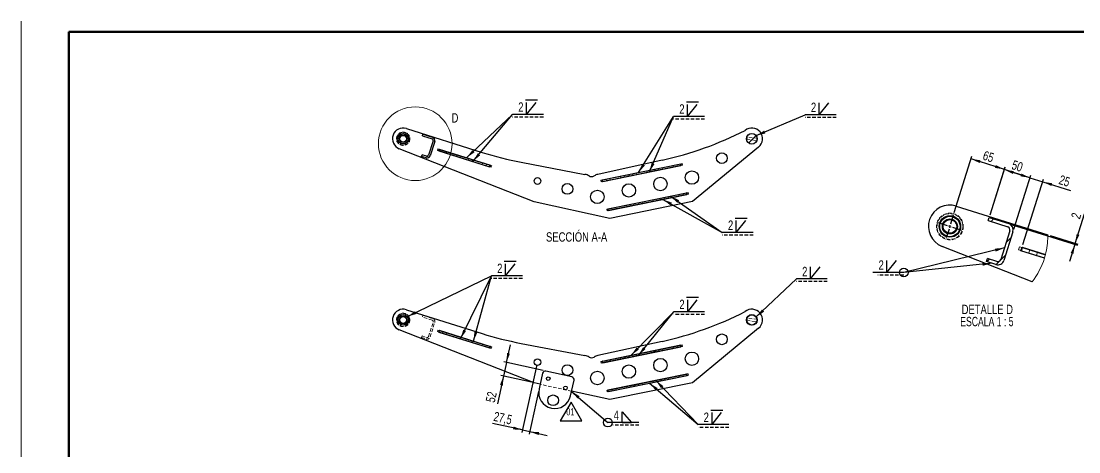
# Model space of a CAD drawing. Header units: millimetres. Extents: x 0 to 1847, y 0 to 674.
# Drawn here: x 0 to 394.4, y 259.4 to 420 of the extents above; entities that cross this region are included whole.
import ezdxf

# ---------------------------------------------------------------- set-up
doc = ezdxf.new("R2010")
doc.units = ezdxf.units.MM
doc.linetypes.add('HIDDEN', pattern=[1.905, 1.27, -0.635])
doc.layers.add('FORMATO', color=7, linetype='Continuous')
doc.styles.add('SLDTEXTSTYLE0', font='TXT', dxfattribs={"width": 0.75})
doc.styles.add('SLDTEXTSTYLE2', font='TXT', dxfattribs={"width": 0.6875})
doc.dimstyles.new('SLDDIMSTYLE1', dxfattribs={"dimtxt": 3.5, "dimasz": 3.5, "dimexe": 0, "dimexo": 0.0625, "dimgap": 0.875, "dimtad": 1, "dimdec": 1, "dimlfac": 10, "dimrnd": 1e-09, "dimzin": 12, "dimdsep": 46, "dimtxsty": 'SLDTEXTSTYLE0', "dimsah": 1, "dimcen": 0.09, "dimadec": 0, "dimazin": 3, "dimtfac": 1, "dimtdec": 1, "dimtmove": 0, "dimatfit": 0, "dimfxl": 1, "dimfrac": 2, "dimtolj": 1, "dimtzin": 12, "dimarcsym": 0})
doc.dimstyles.new('SLDDIMSTYLE2', dxfattribs={"dimtxt": 0.18, "dimasz": 3.5, "dimexe": 0, "dimexo": 0.0625, "dimgap": 0, "dimtad": 0, "dimtih": 1, "dimtoh": 1, "dimdec": 0, "dimrnd": 1e-09, "dimzin": 0, "dimdsep": 46, "dimtxsty": 'Standard', "dimsah": 1, "dimcen": 0.09, "dimadec": 0, "dimazin": 0, "dimtfac": 3.5, "dimtdec": 0, "dimtofl": 0, "dimtmove": 0, "dimatfit": 3, "dimfxl": 1, "dimfrac": 2, "dimtolj": 1, "dimtzin": 0, "dimarcsym": 0})
doc.dimstyles.new('SLDDIMSTYLE3', dxfattribs={"dimtxt": 3.5, "dimasz": 3.5, "dimexe": 0, "dimexo": 0.0625, "dimgap": 0.875, "dimtad": 1, "dimdec": 1, "dimlfac": 5, "dimrnd": 1e-09, "dimzin": 12, "dimdsep": 46, "dimtxsty": 'SLDTEXTSTYLE0', "dimsah": 1, "dimcen": 0.09, "dimadec": 0, "dimazin": 3, "dimtfac": 1, "dimtdec": 1, "dimtmove": 0, "dimatfit": 0, "dimfxl": 1, "dimfrac": 2, "dimtolj": 1, "dimtzin": 12, "dimarcsym": 0})
doc.dimstyles.new('SLDDIMSTYLE4', dxfattribs={"dimtxt": 3.5, "dimasz": 3.5, "dimexe": 0, "dimexo": 0.0625, "dimgap": 0.875, "dimtad": 1, "dimdec": 1, "dimlfac": 5, "dimrnd": 1e-09, "dimzin": 12, "dimdsep": 46, "dimtxsty": 'SLDTEXTSTYLE0', "dimsah": 1, "dimcen": 0.09, "dimadec": 0, "dimazin": 3, "dimtfac": 1, "dimtdec": 1, "dimtofl": 0, "dimtmove": 0, "dimatfit": 3, "dimfxl": 1, "dimfrac": 2, "dimtolj": 1, "dimtzin": 12, "dimarcsym": 0})
pattern_1 = [(45, (0, 0), (-13.4704, 13.4704), []), (45, (4.49, 0), (-13.4704, 13.4704), []), (45, (8.98, 0), (-13.4704, 13.4704), []), (45, (13.47, 0), (-13.4704, 13.4704), [])]

# ---------------------------------------------------------------- blocks, each defined once
blk = doc.blocks.new('SW_NOTE_0')
at = {"layer": 'FORMATO', "color": 0, "insert": (0, 17.1), "char_height": 13.23, "attachment_point": 1, "style": 'SLDTEXTSTYLE0'}
blk.add_mtext('01', dxfattribs=at)
blk = doc.blocks.new('Simbolo rev1')
at = {"layer": 'FORMATO'}
for p, q in [((201.4, 1620.3), (181.4, 1585.7)), ((221.4, 1585.7), (201.4, 1620.3)), ((181.4, 1585.7), (221.4, 1585.7))]:
    blk.add_line(p, q, dxfattribs=at)
at = {"layer": 'FORMATO', "color": 7}
blk.add_blockref('SW_NOTE_0', (192.6, 1591.9), dxfattribs=at)
blk = doc.blocks.new('_D_3')
at = {"layer": 'FORMATO', "color": 7, "transparency": 16777216}
for p, q in [((192.3, 291.84), (186.71, 266.54)), ((192.91, 281.85), (189.4, 265.95)), ((186.93, 267.52), (175.69, 270)), ((186.93, 267.52), (189.61, 266.93)), ((189.61, 266.93), (196.19, 265.47))]:
    blk.add_line(p, q, dxfattribs=at)
for points in [[(186.93, 267.52), (183.63, 268.8), (183.39, 267.75)], [(189.61, 266.93), (192.92, 265.64), (193.15, 266.7)]]:
    blk.add_solid(points, dxfattribs=at)
at = {"layer": 'FORMATO', "color": 7, "transparency": 16777216, "insert": (176.66, 274.41), "char_height": 3.5, "attachment_point": 1, "rotation": 347.5395, "style": 'SLDTEXTSTYLE0'}
blk.add_mtext('27,5', dxfattribs=at)
blk = doc.blocks.new('_D_4')
at = {"layer": 'FORMATO', "color": 7, "transparency": 16777216}
for p, q in [((180.94, 292.68), (182.4, 299.26)), ((180.94, 292.68), (179.82, 287.61)), ((194.64, 289.66), (179.97, 292.9)), ((179.82, 287.61), (177.55, 277.32)), ((190.25, 285.3), (178.85, 287.82))]:
    blk.add_line(p, q, dxfattribs=at)
for points in [[(180.94, 292.68), (182.23, 295.99), (181.17, 296.22)], [(179.82, 287.61), (178.54, 284.3), (179.59, 284.07)]]:
    blk.add_solid(points, dxfattribs=at)
at = {"layer": 'FORMATO', "color": 7, "transparency": 16777216, "insert": (173.14, 278.3), "char_height": 3.5, "attachment_point": 1, "rotation": 77.5395, "style": 'SLDTEXTSTYLE0'}
blk.add_mtext('52', dxfattribs=at)
blk = doc.blocks.new('SW_SYMBOL_WELD_BUSB')
at = {"layer": 'FORMATO', "color": 0}
for q in [(200, 1000), (1000, 1000)]:
    blk.add_line((200, 0), q, dxfattribs=at)
blk = doc.blocks.new('SW_SYMBOL_WLDSI_FLT')
at = {"layer": 'FORMATO', "color": 0}
blk.add_line((0, 0), (1000, 0), dxfattribs=at)
blk = doc.blocks.new('SW_WELDSYMBOL_4')
at = {"layer": 'FORMATO', "color": 0}
blk.add_line((11.51, 0), (0, 0), dxfattribs=at)
at = {"layer": 'FORMATO', "color": 0, "linetype": 'HIDDEN'}
blk.add_line((11.51, -1), (0, -1), dxfattribs=at)
at = {"layer": 'FORMATO', "color": 0, "xscale": 0.004470703125, "yscale": 0.004470703125, "zscale": 0.004470703125}
for name, p in [('SW_SYMBOL_WLDSI_FLT', (4.78, 5.4)), ('SW_SYMBOL_WELD_BUSB', (4.33, 0))]:
    blk.add_blockref(name, p, dxfattribs=at)
at = {"layer": 'FORMATO', "color": 0, "insert": (2.12, 4.51), "char_height": 3.5, "attachment_point": 1, "style": 'SLDTEXTSTYLE0'}
blk.add_mtext('2', dxfattribs=at)
blk = doc.blocks.new('SW_WELDSYMBOL_5')
at = {"layer": 'FORMATO', "color": 0}
blk.add_line((11.51, 0), (0, 0), dxfattribs=at)
at = {"layer": 'FORMATO', "color": 0, "linetype": 'HIDDEN'}
blk.add_line((11.51, -1), (0, -1), dxfattribs=at)
at = {"layer": 'FORMATO', "color": 0, "xscale": 0.004470703125, "yscale": 0.004470703125, "zscale": 0.004470703125}
for name, p in [('SW_SYMBOL_WLDSI_FLT', (4.78, 5.4)), ('SW_SYMBOL_WELD_BUSB', (4.33, 0))]:
    blk.add_blockref(name, p, dxfattribs=at)
at = {"layer": 'FORMATO', "color": 0, "insert": (2.12, 4.51), "char_height": 3.5, "attachment_point": 1, "style": 'SLDTEXTSTYLE0'}
blk.add_mtext('2', dxfattribs=at)
blk = doc.blocks.new('SW_WELDSYMBOL_6')
at = {"layer": 'FORMATO', "color": 0}
blk.add_line((11.51, 0), (0, 0), dxfattribs=at)
at = {"layer": 'FORMATO', "color": 0, "linetype": 'HIDDEN'}
blk.add_line((11.51, -1), (0, -1), dxfattribs=at)
at = {"layer": 'FORMATO', "color": 0, "xscale": 0.004470703125, "yscale": 0.004470703125, "zscale": 0.004470703125}
for name, p in [('SW_SYMBOL_WLDSI_FLT', (4.78, 5.4)), ('SW_SYMBOL_WELD_BUSB', (4.33, 0))]:
    blk.add_blockref(name, p, dxfattribs=at)
at = {"layer": 'FORMATO', "color": 0, "insert": (2.12, 4.51), "char_height": 3.5, "attachment_point": 1, "style": 'SLDTEXTSTYLE0'}
blk.add_mtext('2', dxfattribs=at)
blk = doc.blocks.new('SW_WELDSYMBOL_7')
at = {"layer": 'FORMATO', "color": 0}
blk.add_line((11.51, 0), (0, 0), dxfattribs=at)
at = {"layer": 'FORMATO', "color": 0, "linetype": 'HIDDEN'}
blk.add_line((11.51, -1), (0, -1), dxfattribs=at)
at = {"layer": 'FORMATO', "color": 0, "xscale": 0.004470703125, "yscale": 0.004470703125, "zscale": 0.004470703125}
blk.add_blockref('SW_SYMBOL_WELD_BUSB', (4.33, 0), dxfattribs=at)
at = {"layer": 'FORMATO', "color": 0, "insert": (2.12, 4.51), "char_height": 3.5, "attachment_point": 1, "style": 'SLDTEXTSTYLE0'}
blk.add_mtext('2', dxfattribs=at)
blk = doc.blocks.new('SW_SYMBOL_WELD_FILL')
at = {"layer": 'FORMATO', "color": 0}
for p, q in [((100, 0), (100, 900)), ((100, 900), (900, 0)), ((100, 0), (900, 0))]:
    blk.add_line(p, q, dxfattribs=at)
blk = doc.blocks.new('SW_WELDSYMBOL_8')
at = {"layer": 'FORMATO', "color": 0}
blk.add_line((11.51, 0), (0, 0), dxfattribs=at)
at = {"layer": 'FORMATO', "color": 0, "linetype": 'HIDDEN'}
blk.add_line((11.51, -1), (1.8, -1), dxfattribs=at)
at = {"layer": 'FORMATO', "color": 0}
blk.add_circle((0, 0), 1.62, dxfattribs=at)
at = {"layer": 'FORMATO', "color": 0, "xscale": 0.004470703125, "yscale": 0.004470703125, "zscale": 0.004470703125}
blk.add_blockref('SW_SYMBOL_WELD_FILL', (4.78, 0), dxfattribs=at)
at = {"layer": 'FORMATO', "color": 0, "insert": (2.12, 4.51), "char_height": 3.5, "attachment_point": 1, "style": 'SLDTEXTSTYLE0'}
blk.add_mtext('4', dxfattribs=at)
blk = doc.blocks.new('SW_WELDSYMBOL_13')
at = {"layer": 'FORMATO', "color": 0}
blk.add_line((11.51, 0), (0, 0), dxfattribs=at)
at = {"layer": 'FORMATO', "color": 0, "linetype": 'HIDDEN'}
blk.add_line((11.51, -1), (0, -1), dxfattribs=at)
at = {"layer": 'FORMATO', "color": 0, "xscale": 0.004470703125, "yscale": 0.004470703125, "zscale": 0.004470703125}
for name, p in [('SW_SYMBOL_WLDSI_FLT', (4.78, 5.4)), ('SW_SYMBOL_WELD_BUSB', (4.33, 0))]:
    blk.add_blockref(name, p, dxfattribs=at)
at = {"layer": 'FORMATO', "color": 0, "insert": (2.12, 4.51), "char_height": 3.5, "attachment_point": 1, "style": 'SLDTEXTSTYLE0'}
blk.add_mtext('2', dxfattribs=at)
blk = doc.blocks.new('SW_WELDSYMBOL_14')
at = {"layer": 'FORMATO', "color": 0}
blk.add_line((11.51, 0), (0, 0), dxfattribs=at)
at = {"layer": 'FORMATO', "color": 0, "linetype": 'HIDDEN'}
blk.add_line((11.51, -1), (0, -1), dxfattribs=at)
at = {"layer": 'FORMATO', "color": 0, "xscale": 0.004470703125, "yscale": 0.004470703125, "zscale": 0.004470703125}
for name, p in [('SW_SYMBOL_WLDSI_FLT', (4.78, 5.4)), ('SW_SYMBOL_WELD_BUSB', (4.33, 0))]:
    blk.add_blockref(name, p, dxfattribs=at)
at = {"layer": 'FORMATO', "color": 0, "insert": (2.12, 4.51), "char_height": 3.5, "attachment_point": 1, "style": 'SLDTEXTSTYLE0'}
blk.add_mtext('2', dxfattribs=at)
blk = doc.blocks.new('SW_WELDSYMBOL_15')
at = {"layer": 'FORMATO', "color": 0}
blk.add_line((11.51, 0), (0, 0), dxfattribs=at)
at = {"layer": 'FORMATO', "color": 0, "linetype": 'HIDDEN'}
blk.add_line((11.51, -1), (0, -1), dxfattribs=at)
at = {"layer": 'FORMATO', "color": 0, "xscale": 0.004470703125, "yscale": 0.004470703125, "zscale": 0.004470703125}
for name, p in [('SW_SYMBOL_WLDSI_FLT', (4.78, 5.4)), ('SW_SYMBOL_WELD_BUSB', (4.33, 0))]:
    blk.add_blockref(name, p, dxfattribs=at)
at = {"layer": 'FORMATO', "color": 0, "insert": (2.12, 4.51), "char_height": 3.5, "attachment_point": 1, "style": 'SLDTEXTSTYLE0'}
blk.add_mtext('2', dxfattribs=at)
blk = doc.blocks.new('SW_WELDSYMBOL_16')
at = {"layer": 'FORMATO', "color": 0}
blk.add_line((11.51, 0), (0, 0), dxfattribs=at)
at = {"layer": 'FORMATO', "color": 0, "linetype": 'HIDDEN'}
blk.add_line((11.51, -1), (0, -1), dxfattribs=at)
at = {"layer": 'FORMATO', "color": 0, "xscale": 0.004470703125, "yscale": 0.004470703125, "zscale": 0.004470703125}
blk.add_blockref('SW_SYMBOL_WELD_BUSB', (4.33, 0), dxfattribs=at)
at = {"layer": 'FORMATO', "color": 0, "insert": (2.12, 4.51), "char_height": 3.5, "attachment_point": 1, "style": 'SLDTEXTSTYLE0'}
blk.add_mtext('2', dxfattribs=at)
blk = doc.blocks.new('SW_HATCH_0')
at = {"color": 0, "linetype": 'Continuous', "lineweight": 18}
for p, q in [((1.56, 15.03), (0.6, 14.07)), ((8.06, 8.06), (6.22, 6.22)), ((0, 0), (-0.96, -0.96)), ((6, 1.51), (4.07, -0.42)), ((3.8, -0.69), (2.46, -2.03))]:
    blk.add_line(p, q, dxfattribs=at)
blk = doc.blocks.new('_D_5')
at = {"layer": 'FORMATO', "color": 7, "transparency": 16777216}
for p, q in [((393.01, 337.11), (396.47, 348.1)), ((369.18, 344.19), (393.85, 336.43)), ((383.71, 340.03), (393.97, 336.81)), ((392.89, 336.73), (390.87, 330.3)), ((392.89, 336.73), (393.01, 337.11))]:
    blk.add_line(p, q, dxfattribs=at)
for points in [[(393.01, 337.11), (394.58, 340.28), (393.55, 340.61)], [(392.89, 336.73), (391.33, 333.55), (392.36, 333.22)]]:
    blk.add_solid(points, dxfattribs=at)
at = {"layer": 'FORMATO', "color": 7, "transparency": 16777216, "insert": (391.39, 346.99), "char_height": 3.5, "attachment_point": 1, "rotation": 72.5395, "style": 'SLDTEXTSTYLE0'}
blk.add_mtext('2', dxfattribs=at)
blk = doc.blocks.new('_D_6')
at = {"layer": 'FORMATO', "color": 7, "transparency": 16777216}
for p, q in [((376.12, 361.59), (369.7, 363.61)), ((370.09, 342.43), (376.42, 362.54)), ((373.51, 336.64), (381.19, 361.04)), ((376.12, 361.59), (380.89, 360.09)), ((380.89, 360.09), (391.27, 356.82))]:
    blk.add_line(p, q, dxfattribs=at)
for points in [[(376.12, 361.59), (372.94, 363.15), (372.62, 362.12)], [(380.89, 360.09), (384.06, 358.52), (384.39, 359.55)]]:
    blk.add_solid(points, dxfattribs=at)
at = {"layer": 'FORMATO', "color": 7, "transparency": 16777216, "insert": (387.69, 362.68), "char_height": 3.5, "attachment_point": 1, "rotation": 342.5395, "style": 'SLDTEXTSTYLE0'}
blk.add_mtext('25', dxfattribs=at)
blk = doc.blocks.new('_D_7')
at = {"layer": 'FORMATO', "color": 7, "transparency": 16777216}
for p, q in [((361.27, 347.72), (366.89, 365.56)), ((376.12, 361.61), (366.59, 364.61)), ((370.09, 342.43), (376.42, 362.56))]:
    blk.add_line(p, q, dxfattribs=at)
for points in [[(366.59, 364.61), (369.76, 363.05), (370.09, 364.07)], [(376.12, 361.61), (372.95, 363.17), (372.62, 362.15)]]:
    blk.add_solid(points, dxfattribs=at)
at = {"layer": 'FORMATO', "color": 7, "transparency": 16777216, "insert": (370.1, 368.24), "char_height": 3.5, "attachment_point": 1, "rotation": 342.5395, "style": 'SLDTEXTSTYLE0'}
blk.add_mtext('50', dxfattribs=at)
blk = doc.blocks.new('_D_8')
at = {"layer": 'FORMATO', "color": 7, "transparency": 16777216}
for p, q in [((347.94, 348.66), (354.52, 369.59)), ((366.62, 364.73), (354.22, 368.63)), ((361.27, 347.72), (366.92, 365.69))]:
    blk.add_line(p, q, dxfattribs=at)
for points in [[(354.22, 368.63), (357.4, 367.07), (357.72, 368.1)], [(366.62, 364.73), (363.45, 366.3), (363.12, 365.27)]]:
    blk.add_solid(points, dxfattribs=at)
at = {"layer": 'FORMATO', "color": 7, "transparency": 16777216, "insert": (359.33, 371.75), "char_height": 3.5, "attachment_point": 1, "rotation": 342.54, "style": 'SLDTEXTSTYLE0'}
blk.add_mtext('65', dxfattribs=at)
blk = doc.blocks.new('SW_NOTE_0_14')
at = {"layer": 'FORMATO', "color": 0, "char_height": 3.5, "attachment_point": 2}
for s, insert, style in [('DETALLE D', (11.21, 4.51), 'SLDTEXTSTYLE0'), ('ESCALA 1 : 5', (11.05, -0.01), 'SLDTEXTSTYLE2')]:
    blk.add_mtext(s, dxfattribs=dict(at, insert=insert, style=style))
blk = doc.blocks.new('SW_CENTERMARKSYMBOL_1')
at = {"layer": 'FORMATO', "color": 0}
for p, q in [((0.3, 0.95), (1.35, 4.29)), ((-0.95, 0.3), (-4.29, 1.35)), ((0, 0), (-0.48, 0.15)), ((0, 0), (-0.15, -0.48)), ((0, 0), (0.15, 0.48)), ((0, 0), (0.48, -0.15)), ((-0.3, -0.95), (-1.35, -4.29)), ((0.95, -0.3), (4.29, -1.35))]:
    blk.add_line(p, q, dxfattribs=at)
blk = doc.blocks.new('SW_WELDSYMBOL_21')
at = {"layer": 'FORMATO', "color": 0}
blk.add_line((0, 0), (-11.51, 0), dxfattribs=at)
at = {"layer": 'FORMATO', "color": 0, "linetype": 'HIDDEN'}
blk.add_line((0, -1), (-9.71, -1), dxfattribs=at)
at = {"layer": 'FORMATO', "color": 0}
blk.add_circle((0, 0), 1.62, dxfattribs=at)
at = {"layer": 'FORMATO', "color": 0, "xscale": 0.004470703125, "yscale": 0.004470703125, "zscale": 0.004470703125}
blk.add_blockref('SW_SYMBOL_WELD_BUSB', (-7.17, 0), dxfattribs=at)
at = {"layer": 'FORMATO', "color": 0, "insert": (-9.39, 4.51), "char_height": 3.5, "attachment_point": 1, "style": 'SLDTEXTSTYLE0'}
blk.add_mtext('2', dxfattribs=at)

msp = doc.modelspace()

# ---------------------------------------------------------------- hatches: boundary and pattern name
at = {"layer": 'FORMATO', "linetype": 'Continuous', "lineweight": 18}
h = msp.add_hatch(dxfattribs=at)
h.set_pattern_fill('DIN 201 ACERO Y ACERO-HIERRO FUNDI', color=256, style=0, pattern_type=2)
h.set_pattern_definition(pattern_1)
edge = h.paths.add_edge_path(flags=0)
edge.add_line((149.777, 377.811), (149.596, 377.238))
edge.add_line((149.596, 377.238), (153.221, 376.098))
edge.add_arc((153.041, 375.526), 0.6, -17.46049, 72.53951, ccw=False)
edge.add_line((153.614, 375.346), (151.933, 370.004))
edge.add_arc((151.361, 370.184), 0.6, 252.53951, 342.53951, ccw=False)
edge.add_line((151.181, 369.611), (149.464, 370.151))
edge.add_line((149.464, 370.151), (149.284, 369.579))
edge.add_line((149.284, 369.579), (151.001, 369.039))
edge.add_arc((151.361, 370.184), 1.2, 252.53951, 342.53951)
edge.add_line((152.506, 369.824), (154.186, 375.166))
edge.add_arc((153.041, 375.526), 1.2, 342.53951, 432.53951)
edge.add_line((153.401, 376.67), (149.777, 377.811))
h = msp.add_hatch(dxfattribs=at)
h.set_pattern_fill('DIN 201 ACERO Y ACERO-HIERRO FUNDI', color=256, style=0, pattern_type=2)
h.set_pattern_definition(pattern_1)
edge = h.paths.add_edge_path(flags=0)
edge.add_arc((272.436, 376.136), 2, 0, 360)

# ---------------------------------------------------------------- linework, layer by layer
at = {"color": 7, "linetype": 'Continuous', "lineweight": 18}
msp.add_line((0, 420), (0, 0), dxfattribs=at)
at = {"color": 7, "linetype": 'Continuous', "lineweight": 25}
for p, q in [((143.636, 379.952), (171.89, 371.064)), ((149.596, 377.238), (149.777, 377.811)), ((149.596, 377.238), (153.221, 376.098)), ((149.777, 377.811), (153.401, 376.67)), ((153.614, 375.346), (151.933, 370.004)), ((154.186, 375.166), (152.506, 369.824)), ((191.229, 352.657), (140.972, 372.413)), ((155.686, 371.601), (155.896, 372.269)), ((174.764, 365.6), (155.686, 371.601)), ((155.796, 371.619), (155.701, 371.649)), ((155.796, 371.619), (155.976, 372.191)), ((155.796, 371.619), (174.684, 365.678)), ((155.976, 372.191), (155.881, 372.221)), ((155.896, 372.269), (174.974, 366.268)), ((155.976, 372.191), (174.864, 366.25)), ((274.982, 373.051), (250.304, 352.68)), ((149.284, 369.579), (149.464, 370.151)), ((151.001, 369.039), (149.284, 369.579)), ((151.181, 369.611), (149.464, 370.151)), ((186.417, 367.4), (210.214, 362.838)), ((238.952, 368.138), (215.076, 362.861)), ((216.605, 360.802), (245.998, 366.804)), ((245.998, 366.804), (246.138, 366.118)), ((174.684, 365.678), (174.864, 366.25)), ((174.779, 365.648), (174.684, 365.678)), ((174.974, 366.268), (174.764, 365.6)), ((174.959, 366.22), (174.864, 366.25)), ((216.713, 360.773), (245.91, 366.735)), ((246.138, 366.118), (216.745, 360.117)), ((216.833, 360.186), (246.03, 366.147)), ((246.008, 366.755), (245.91, 366.735)), ((246.03, 366.147), (245.91, 366.735)), ((246.128, 366.167), (246.03, 366.147)), ((216.745, 360.117), (216.605, 360.802)), ((216.713, 360.773), (216.615, 360.753)), ((216.833, 360.186), (216.713, 360.773)), ((216.833, 360.186), (216.735, 360.166)), ((218.805, 350.025), (248.199, 356.026)), ((218.913, 349.996), (248.111, 355.957)), ((248.339, 355.34), (218.945, 349.339)), ((219.033, 349.408), (248.231, 355.369)), ((248.209, 355.977), (248.111, 355.957)), ((248.231, 355.369), (248.111, 355.957)), ((248.199, 356.026), (248.339, 355.34)), ((248.329, 355.389), (248.231, 355.369)), ((219.545, 346.4), (191.229, 352.657)), ((250.304, 352.68), (219.545, 346.4)), ((348.691, 351.048), (382.76, 340.331)), ((218.945, 349.339), (218.805, 350.025)), ((218.913, 349.996), (218.815, 349.976)), ((219.033, 349.408), (218.913, 349.996)), ((219.033, 349.408), (218.935, 349.388)), ((360.612, 345.621), (360.972, 346.765)), ((360.612, 345.621), (367.862, 343.34)), ((360.972, 346.765), (368.222, 344.485)), ((368.647, 341.836), (365.286, 331.152)), ((369.791, 341.476), (366.431, 330.792)), ((376.92, 322.779), (343.364, 335.971)), ((372.791, 334.347), (373.211, 335.683)), ((373.011, 334.383), (373.371, 335.527)), ((373.371, 335.527), (373.181, 335.587)), ((373.211, 335.683), (381.918, 332.944)), ((373.371, 335.527), (381.893, 332.847)), ((359.987, 330.302), (360.347, 331.447)), ((363.781, 330.367), (360.347, 331.447)), ((381.538, 331.596), (372.791, 334.347)), ((373.011, 334.383), (372.821, 334.443)), ((373.011, 334.383), (381.567, 331.691)), ((363.421, 329.222), (359.987, 330.302)), ((143.636, 312.381), (171.89, 303.493)), ((191.229, 285.086), (140.972, 304.842)), ((155.686, 304.03), (155.896, 304.698)), ((174.764, 298.029), (155.686, 304.03)), ((155.796, 304.048), (155.701, 304.078)), ((155.796, 304.048), (155.976, 304.62)), ((155.796, 304.048), (174.684, 298.107)), ((155.976, 304.62), (155.881, 304.65)), ((155.896, 304.698), (174.974, 298.697)), ((155.976, 304.62), (174.864, 298.679)), ((274.982, 305.48), (250.304, 285.109)), ((186.417, 299.829), (210.214, 295.266)), ((238.952, 300.567), (215.076, 295.29)), ((174.684, 298.107), (174.864, 298.679)), ((174.779, 298.077), (174.684, 298.107)), ((174.974, 298.697), (174.764, 298.029)), ((174.959, 298.649), (174.864, 298.679)), ((216.605, 293.231), (245.998, 299.233)), ((216.713, 293.202), (245.91, 299.164)), ((246.138, 298.547), (216.745, 292.546)), ((216.833, 292.615), (246.03, 298.576)), ((246.008, 299.184), (245.91, 299.164)), ((246.03, 298.576), (245.91, 299.164)), ((245.998, 299.233), (246.138, 298.547)), ((246.128, 298.596), (246.03, 298.576)), ((216.745, 292.546), (216.605, 293.231)), ((216.713, 293.202), (216.615, 293.182)), ((216.833, 292.615), (216.713, 293.202)), ((216.833, 292.615), (216.735, 292.595)), ((194.421, 288.682), (193.127, 282.823)), ((205.378, 287.285), (195.613, 289.442)), ((218.805, 282.454), (248.199, 288.455)), ((218.913, 282.425), (248.111, 288.386)), ((248.209, 288.406), (248.111, 288.386)), ((248.231, 287.798), (248.111, 288.386)), ((248.199, 288.455), (248.339, 287.769)), ((193.515, 284.581), (191.229, 285.086)), ((204.844, 280.234), (206.139, 286.092)), ((248.339, 287.769), (218.945, 281.768)), ((219.033, 281.837), (248.231, 287.798)), ((250.304, 285.109), (219.545, 278.829)), ((248.329, 287.818), (248.231, 287.798)), ((219.545, 278.829), (205.232, 281.991)), ((218.945, 281.768), (218.805, 282.454)), ((218.913, 282.425), (218.815, 282.405)), ((219.033, 281.837), (218.913, 282.425)), ((219.033, 281.837), (218.935, 281.817))]:
    msp.add_line(p, q, dxfattribs=at)
at = {"color": 7, "linetype": 'HIDDEN', "lineweight": 18}
for p, q in [((270.552, 375.463), (270.74, 377.197)), ((270.598, 375.883), (274.325, 375.478)), ((274.423, 376.373), (270.695, 376.778)), ((155.224, 371.799), (155.404, 372.371)), ((155.701, 371.649), (155.224, 371.799)), ((155.881, 372.221), (155.404, 372.371)), ((157.312, 371.771), (157.132, 371.199)), ((158.563, 370.749), (158.743, 371.321)), ((162.378, 369.549), (162.558, 370.121)), ((163.809, 369.099), (163.989, 369.671)), ((166.851, 368.771), (166.671, 368.199)), ((168.102, 367.748), (168.282, 368.321)), ((171.917, 366.548), (172.097, 367.121)), ((246.498, 366.855), (246.008, 366.755)), ((246.618, 366.267), (246.498, 366.855)), ((173.348, 366.098), (173.528, 366.671)), ((175.256, 365.498), (174.779, 365.648)), ((175.436, 366.07), (174.959, 366.22)), ((175.256, 365.498), (175.436, 366.07)), ((227.882, 363.054), (228.002, 362.466)), ((229.472, 362.766), (229.352, 363.354)), ((233.391, 363.566), (233.271, 364.154)), ((234.861, 363.866), (234.741, 364.454)), ((235.966, 364.704), (236.086, 364.116)), ((236.576, 364.217), (236.456, 364.804)), ((237.68, 365.054), (237.8, 364.467)), ((239.27, 364.767), (239.15, 365.354)), ((243.189, 365.567), (243.069, 366.155)), ((244.659, 365.867), (244.539, 366.455)), ((246.618, 366.267), (246.128, 366.167)), ((216.615, 360.753), (216.125, 360.653)), ((216.245, 360.066), (216.125, 360.653)), ((216.735, 360.166), (216.245, 360.066)), ((218.085, 361.054), (218.205, 360.466)), ((219.674, 360.766), (219.554, 361.354)), ((223.593, 361.566), (223.473, 362.154)), ((225.063, 361.866), (224.943, 362.454)), ((226.168, 362.704), (226.288, 362.116)), ((226.778, 362.216), (226.658, 362.804)), ((245.39, 354.789), (245.27, 355.377)), ((246.859, 355.089), (246.739, 355.677)), ((248.699, 356.077), (248.209, 355.977)), ((248.819, 355.489), (248.329, 355.389)), ((248.819, 355.489), (248.699, 356.077)), ((225.794, 350.788), (225.674, 351.376)), ((227.264, 351.088), (227.143, 351.676)), ((228.368, 351.926), (228.488, 351.338)), ((228.978, 351.438), (228.858, 352.026)), ((230.083, 352.276), (230.203, 351.688)), ((231.673, 351.989), (231.553, 352.576)), ((235.592, 352.789), (235.472, 353.377)), ((237.061, 353.089), (236.941, 353.677)), ((238.166, 353.927), (238.286, 353.339)), ((238.776, 353.439), (238.656, 354.027)), ((239.881, 354.277), (240.001, 353.689)), ((241.47, 353.989), (241.35, 354.577)), ((218.815, 349.976), (218.325, 349.876)), ((218.445, 349.288), (218.325, 349.876)), ((218.935, 349.388), (218.445, 349.288)), ((220.285, 350.276), (220.405, 349.688)), ((221.875, 349.988), (221.755, 350.576)), ((371.867, 334.743), (372.227, 335.887)), ((373.181, 335.587), (372.227, 335.887)), ((372.821, 334.443), (371.867, 334.743)), ((376.042, 334.687), (375.682, 333.542)), ((378.544, 332.642), (378.904, 333.787)), ((149.777, 310.239), (149.596, 309.667)), ((153.221, 308.527), (149.596, 309.667)), ((153.401, 309.099), (149.777, 310.239)), ((151.933, 302.433), (153.614, 307.775)), ((270.552, 307.892), (270.74, 309.626)), ((270.598, 308.312), (274.325, 307.907)), ((274.423, 308.802), (270.695, 309.206)), ((152.506, 302.253), (154.186, 307.595)), ((155.224, 304.228), (155.404, 304.8)), ((155.701, 304.078), (155.224, 304.228)), ((155.881, 304.65), (155.404, 304.8)), ((157.312, 304.2), (157.132, 303.628)), ((158.563, 303.178), (158.743, 303.75)), ((149.464, 302.58), (149.284, 302.008)), ((149.284, 302.008), (151.001, 301.468)), ((149.464, 302.58), (151.181, 302.04)), ((162.378, 301.978), (162.558, 302.55)), ((163.809, 301.528), (163.989, 302.1)), ((166.851, 301.2), (166.671, 300.627)), ((168.102, 300.177), (168.282, 300.75)), ((171.917, 298.977), (172.097, 299.55)), ((173.348, 298.527), (173.528, 299.099)), ((175.256, 297.927), (174.779, 298.077)), ((175.436, 298.499), (174.959, 298.649)), ((175.256, 297.927), (175.436, 298.499)), ((229.472, 295.195), (229.352, 295.783)), ((233.391, 295.995), (233.271, 296.583)), ((234.861, 296.295), (234.741, 296.883)), ((235.966, 297.133), (236.086, 296.545)), ((236.576, 296.645), (236.456, 297.233)), ((237.68, 297.483), (237.8, 296.895)), ((239.27, 297.196), (239.15, 297.783)), ((243.189, 297.996), (243.069, 298.584)), ((244.659, 298.296), (244.539, 298.884)), ((246.498, 299.284), (246.008, 299.184)), ((246.618, 298.696), (246.128, 298.596)), ((246.618, 298.696), (246.498, 299.284)), ((216.615, 293.182), (216.125, 293.082)), ((216.245, 292.495), (216.125, 293.082)), ((216.735, 292.595), (216.245, 292.495)), ((218.085, 293.482), (218.205, 292.895)), ((219.674, 293.195), (219.554, 293.783)), ((223.593, 293.995), (223.473, 294.583)), ((225.063, 294.295), (224.943, 294.883)), ((226.168, 295.133), (226.288, 294.545)), ((226.778, 294.645), (226.658, 295.233)), ((227.882, 295.483), (228.002, 294.895)), ((246.859, 287.518), (246.739, 288.106)), ((248.699, 288.506), (248.209, 288.406)), ((248.819, 287.918), (248.329, 287.818)), ((248.819, 287.918), (248.699, 288.506)), ((205.232, 281.991), (193.515, 284.581)), ((227.264, 283.517), (227.143, 284.105)), ((228.368, 284.355), (228.488, 283.767)), ((228.978, 283.867), (228.858, 284.455)), ((230.083, 284.705), (230.203, 284.117)), ((231.673, 284.417), (231.553, 285.005)), ((235.592, 285.218), (235.472, 285.805)), ((237.061, 285.518), (236.941, 286.106)), ((238.166, 286.356), (238.286, 285.768)), ((238.776, 285.868), (238.656, 286.456)), ((239.881, 286.706), (240.001, 286.118)), ((241.47, 286.418), (241.35, 287.006)), ((245.39, 287.218), (245.27, 287.806)), ((218.815, 282.405), (218.325, 282.305)), ((218.445, 281.717), (218.325, 282.305)), ((218.935, 281.817), (218.445, 281.717)), ((220.285, 282.705), (220.405, 282.117)), ((221.875, 282.417), (221.755, 283.005)), ((225.794, 283.217), (225.674, 283.805))]:
    msp.add_line(p, q, dxfattribs=at)
at = {"color": 7, "linetype": 'Continuous', "lineweight": 18}
msp.add_circle((146.938, 374.289), 13.736, dxfattribs=at)
at = {"color": 7, "linetype": 'HIDDEN', "lineweight": 18}
for centre, radius in [((142.436, 376.136), 2.5), ((142.436, 376.136), 2.4), ((272.436, 376.136), 1.9), ((346.291, 343.416), 5), ((346.291, 343.416), 4.8), ((142.436, 308.565), 2.5), ((142.436, 308.565), 2.4)]:
    msp.add_circle(centre, radius, dxfattribs=at)
at = {"color": 7, "linetype": 'Continuous', "lineweight": 25}
for centre, radius in [((142.436, 376.136), 2), ((142.436, 376.136), 1.9), ((142.436, 376.136), 1.4), ((142.436, 376.136), 1.275), ((272.436, 376.136), 2), ((261.272, 368.904), 2), ((250.108, 361.672), 2.5), ((192.517, 360.383), 1.25), ((203.676, 357.427), 2), ((226.593, 356.871), 2.5), ((238.351, 359.272), 2.5), ((214.836, 354.471), 2.5), ((346.291, 343.416), 4), ((346.291, 343.416), 3.8), ((346.291, 343.416), 2.8), ((346.291, 343.416), 2.55), ((142.436, 308.565), 2), ((142.436, 308.565), 1.9), ((142.436, 308.565), 1.4), ((142.436, 308.565), 1.275), ((272.436, 308.565), 2), ((272.436, 308.565), 1.9), ((261.272, 301.333), 2), ((250.108, 294.101), 2.5), ((192.517, 292.812), 1.25), ((203.676, 289.856), 2), ((238.351, 291.701), 2.5), ((214.836, 286.9), 2.5), ((226.593, 289.3), 2.5), ((196.539, 286.678), 0.675), ((198.338, 278.599), 2), ((202.942, 283.214), 0.675)]:
    msp.add_circle(centre, radius, dxfattribs=at)
for centre, radius, start, end in [((142.436, 376.136), 4, 72.53951, 248.53951), ((210.897, 495.075), 130, 282.46327, 297.00306), ((272.436, 376.136), 4, 309.53951, 128.94502), ((153.041, 375.526), 0.6, 342.53951, 72.53951), ((153.041, 375.526), 1.2, 342.53951, 72.53951), ((210.897, 495.075), 130, 252.53951, 259.14625), ((151.361, 370.184), 1.2, 252.53951, 342.53951), ((151.361, 370.184), 0.6, 252.53951, 342.53951), ((209.273, 357.927), 5, 60.51358, 79.14625), ((216.155, 357.979), 5, 102.46327, 120.34777), ((212.669, 363.933), 1.9, 240.51358, 300.34777), ((346.291, 343.416), 8, 72.53953, 248.5395), ((367.502, 342.196), 1.2, 342.53972, 72.53978), ((367.502, 342.196), 2.4, 342.5396, 72.53956), ((364.141, 331.512), 2.4, 252.53931, 342.53972), ((364.141, 331.512), 1.2, 252.53919, 342.53977), ((142.436, 308.565), 4, 72.53951, 248.53951), ((210.897, 427.504), 130, 282.46327, 297.00306), ((272.436, 308.565), 4, 309.53951, 128.94502), ((210.897, 427.504), 130, 252.53951, 259.14625), ((209.273, 290.356), 5, 60.51358, 79.14625), ((212.669, 296.362), 1.9, 240.51358, 300.34777), ((216.155, 290.408), 5, 102.46327, 120.34777), ((195.398, 288.466), 1, 77.53951, 167.53951), ((205.162, 286.308), 1, 347.53951, 77.53951), ((198.985, 281.528), 6, 167.53951, 347.53951)]:
    msp.add_arc(centre, radius, start, end, dxfattribs=at)
at = {"color": 7, "linetype": 'Continuous', "lineweight": 18}
for centre, radius, start, end in [((355.295, 339.722), 27.472, 345.71546, 359.99994), ((355.305, 339.722), 27.462, 0.00012, 1.27124), ((355.295, 339.722), 27.472, 321.92194, 342.79395), ((355.298, 339.722), 27.469, 343.00245, 345.50673)]:
    msp.add_arc(centre, radius, start, end, dxfattribs=at)
at = {"color": 7, "linetype": 'HIDDEN', "lineweight": 18}
for centre, radius, start, end in [((153.041, 307.955), 0.6, 342.53951, 72.53951), ((153.041, 307.955), 1.2, 342.53951, 72.53951), ((151.361, 302.613), 1.2, 252.53951, 342.53951), ((151.361, 302.613), 0.6, 252.53951, 342.53951)]:
    msp.add_arc(centre, radius, start, end, dxfattribs=at)
at = {"layer": 'FORMATO', "color": 7, "lineweight": 50}
for p in [(587.968, 416.047), (17.784, 5.5)]:
    msp.add_line(p, (17.784, 416.047), dxfattribs=at)

# ---------------------------------------------------------------- block references
at = {"color": 7, "linetype": 'Continuous', "lineweight": 18}
msp.add_blockref('SW_HATCH_0', (361.043, 331.228), dxfattribs=at)
at = {"color": 7, "linetype": 'Continuous', "xscale": 0.2, "yscale": 0.2, "zscale": 0.2}
msp.add_blockref('Simbolo rev1', (164.738, -46.171), dxfattribs=at)
at = {"layer": 'FORMATO', "color": 7}
for name, p in [('SW_WELDSYMBOL_13', (183.216, 385.201)), ('SW_WELDSYMBOL_14', (243.287, 384.486)), ('SW_WELDSYMBOL_16', (292.355, 385.105)), ('SW_CENTERMARKSYMBOL_1', (346.291, 343.416)), ('SW_WELDSYMBOL_15', (261.428, 341.135)), ('SW_WELDSYMBOL_6', (175.37, 325.044)), ('SW_WELDSYMBOL_7', (289.081, 323.855)), ('SW_WELDSYMBOL_21', (329.077, 326.27)), ('SW_WELDSYMBOL_4', (243.302, 311.603)), ('SW_WELDSYMBOL_8', (218.805, 270.267)), ('SW_WELDSYMBOL_5', (252.372, 269.51))]:
    msp.add_blockref(name, p, dxfattribs=at)
at = {"layer": 'FORMATO'}
msp.add_blockref('SW_NOTE_0_14', (349.039, 309.725), dxfattribs=at)

# ---------------------------------------------------------------- texts
at = {"color": 7, "linetype": 'Continuous', "lineweight": 18, "insert": (160.478, 385.666), "char_height": 3.5, "attachment_point": 1, "style": 'SLDTEXTSTYLE0'}
msp.add_mtext('D', dxfattribs=at)
at = {"layer": 'FORMATO', "insert": (207.116, 341.262), "char_height": 3.5, "attachment_point": 2, "style": 'SLDTEXTSTYLE0'}
msp.add_mtext('SECCIÓN A-A', dxfattribs=at)

# ---------------------------------------------------------------- dimensions: what is measured, and where the dimension line sits
at = {"layer": 'FORMATO', "color": 7}
for base, p1, p2, angle, dimstyle, picture, middle in [((354.222, 368.633), (360.972, 346.765), (347.641, 347.709), 342.54, 'SLDDIMSTYLE4', '_D_8', (360.445, 366.675)), ((366.585, 364.611), (369.791, 341.476), (360.972, 346.765), 342.53951, 'SLDDIMSTYLE4', '_D_7', (371.211, 363.156)), ((380.887, 360.086), (369.791, 341.476), (373.211, 335.683), 342.53951, 'SLDDIMSTYLE3', '_D_6', (388.801, 357.597)), ((393.012, 337.107), (368.222, 344.485), (382.76, 340.331), 72.53951, 'SLDDIMSTYLE3', '_D_5', (396.082, 346.866)), ((179.822, 287.606), (195.613, 289.442), (191.229, 285.086), 77.53951, 'SLDDIMSTYLE1', '_D_4', (178.108, 279.849)), ((189.614, 266.925), (192.517, 292.812), (193.127, 282.823), 347.53951, 'SLDDIMSTYLE1', '_D_3', (180.109, 269.025))]:
    dim = msp.add_linear_dim(base=base, p1=p1, p2=p2, angle=angle, dimstyle=dimstyle, dxfattribs=at)
    dim.commit()
    dim.dimension.update_dxf_attribs({"geometry": picture, "text_midpoint": middle, "dimtype": 160})

# ---------------------------------------------------------------- leaders
for points in [[(166.074, 369.068), (183.216, 385.201)], [(168.422, 367.648), (183.216, 385.201)], [(230.238, 363.535), (243.287, 384.486)], [(234.214, 363.734), (243.287, 384.486)], [(274.068, 377.291), (292.355, 385.105)], [(239.307, 353.496), (261.428, 341.135)], [(242.159, 354.742), (261.428, 341.135)], [(366.63, 335.425), (329.077, 326.27)], [(361.94, 329.688), (329.077, 326.27)], [(144.008, 309.801), (175.37, 325.044)], [(163.812, 301.527), (175.37, 325.044)], [(168.649, 300.687), (175.37, 325.044)], [(274.098, 309.678), (289.081, 323.855)], [(227.424, 295.389), (243.302, 311.603)], [(230.14, 295.331), (243.302, 311.603)], [(234.332, 284.961), (252.372, 269.51)], [(236.602, 286.036), (252.372, 269.51)], [(205.219, 281.929), (218.805, 270.267)]]:
    msp.add_leader(points, dimstyle='SLDDIMSTYLE2', dxfattribs=at)

doc.saveas('drawing.dxf')
